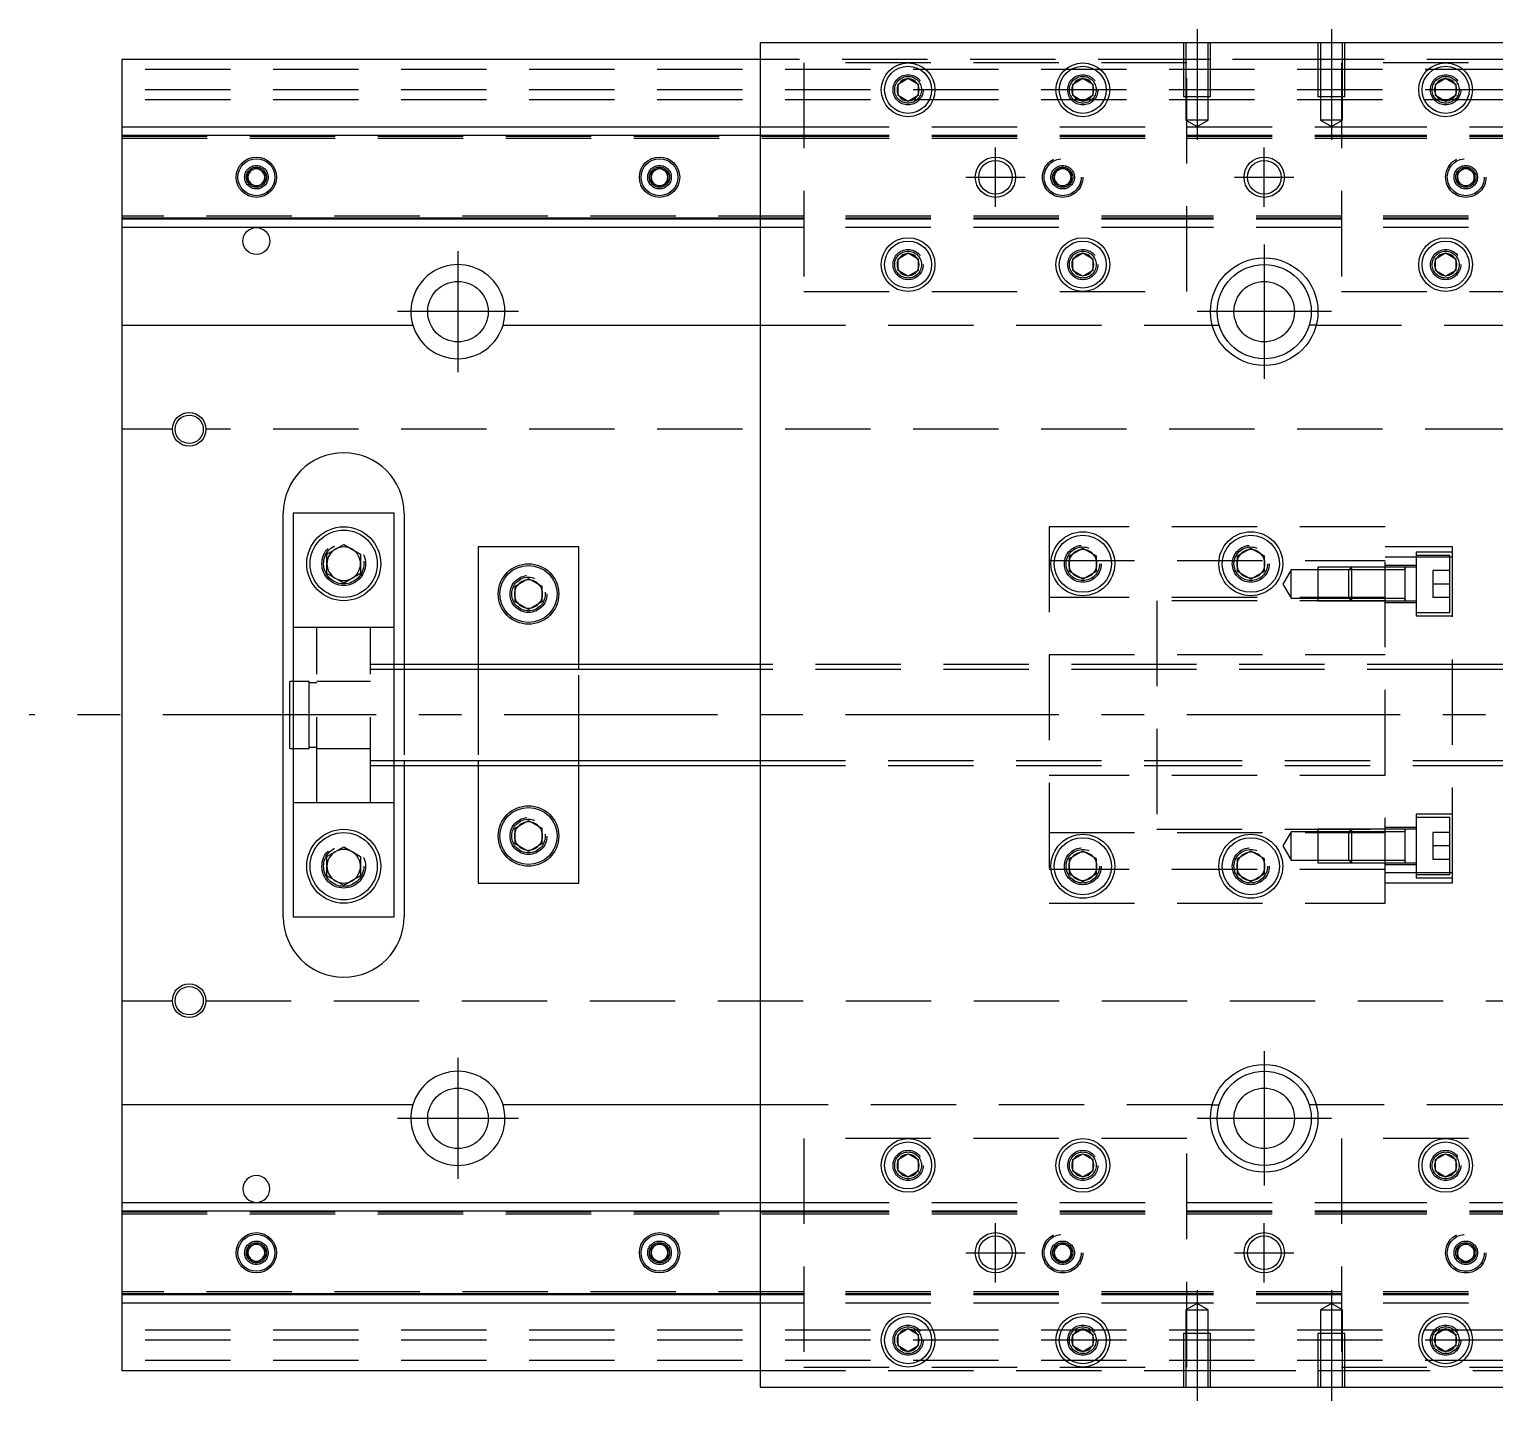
# Model space of a CAD drawing. Extents: x -14 to 549, y -279 to 102.
# Drawn here: x -13.8 to 204.3, y -102 to 102 of the extents above; entities that cross this region are included whole.
import ezdxf

# ---------------------------------------------------------------- set-up
doc = ezdxf.new("R2010")
doc.units = 0
doc.linetypes.add('CENTER', pattern=[50.8, 31.75, -6.35, 6.35, -6.35])
doc.linetypes.add('DASHED', pattern=[19.05, 12.7, -6.35])
doc.layers.get('0').update_dxf_attribs({"linetype": 'CONTINUOUS'})
doc.layers.add('CENTER', color=1, linetype='CENTER')

msp = doc.modelspace()

# ---------------------------------------------------------------- linework, layer by layer
at = {"color": 7, "linetype": 'CONTINUOUS'}
for p, q in [((95, 100), (95, -100)), ((245, 100), (95, 100)), ((95, 97.5), (0, 97.5)), ((0, 97.5), (0, 87.5)), ((115.5, 93.866026), (117, 94.73205)), ((115.5, 92.133974), (115.5, 93.866026)), ((117, 94.73205), (118.5, 93.866026)), ((118.5, 93.866026), (118.5, 92.133974)), ((141.5, 93.866026), (143, 94.73205)), ((141.5, 92.133974), (141.5, 93.866026)), ((143, 94.73205), (144.5, 93.866026)), ((144.5, 93.866026), (144.5, 92.133974)), ((195.5, 93.866026), (197, 94.73205)), ((195.5, 92.133974), (195.5, 93.866026)), ((197, 94.73205), (198.5, 93.866026)), ((198.5, 93.866026), (198.5, 92.133974)), ((117, 91.26795), (115.5, 92.133974)), ((118.5, 92.133974), (117, 91.26795)), ((143, 91.26795), (141.5, 92.133974)), ((144.5, 92.133974), (143, 91.26795)), ((197, 91.26795), (195.5, 92.133974)), ((198.5, 92.133974), (197, 91.26795)), ((0, 87.5), (95, 87.5)), ((0, 87.5), (0, 86.247728)), ((0, 86.247728), (95, 86.247728)), ((0, 86.247728), (0, 73.752272)), ((18.75, 80.721688), (20, 81.443376)), ((18.75, 79.278312), (18.75, 80.721688)), ((20, 81.443376), (21.25, 80.721688)), ((21.25, 80.721688), (21.25, 79.278312)), ((78.75, 80.721688), (80, 81.443376)), ((78.75, 79.278312), (78.75, 80.721688)), ((80, 81.443376), (81.25, 80.721688)), ((81.25, 80.721688), (81.25, 79.278312)), ((20, 78.556624), (18.75, 79.278312)), ((21.25, 79.278312), (20, 78.556624)), ((80, 78.556624), (78.75, 79.278312)), ((81.25, 79.278312), (80, 78.556624)), ((95, 73.752272), (0, 73.752272)), ((0, 73.752272), (0, 72.5)), ((95, 72.5), (0, 72.5)), ((0, 72.5), (0, 58)), ((115.5, 67.866026), (117, 68.73205)), ((115.5, 66.133974), (115.5, 67.866026)), ((117, 68.73205), (118.5, 67.866026)), ((118.5, 67.866026), (118.5, 66.133974)), ((141.5, 67.866026), (143, 68.73205)), ((141.5, 66.133974), (141.5, 67.866026)), ((143, 68.73205), (144.5, 67.866026)), ((144.5, 67.866026), (144.5, 66.133974)), ((195.5, 67.866026), (197, 68.73205)), ((195.5, 66.133974), (195.5, 67.866026)), ((197, 68.73205), (198.5, 67.866026)), ((198.5, 67.866026), (198.5, 66.133974)), ((117, 65.26795), (115.5, 66.133974)), ((118.5, 66.133974), (117, 65.26795)), ((143, 65.26795), (141.5, 66.133974)), ((144.5, 66.133974), (143, 65.26795)), ((197, 65.26795), (195.5, 66.133974)), ((198.5, 66.133974), (197, 65.26795)), ((0, 58), (43.291796, 58)), ((0, 58), (0, -58)), ((56.708204, 58), (95, 58)), ((162.254033, 58), (163.291796, 58)), ((177.745967, 58), (176.708204, 58)), ((24, -30), (24, 30)), ((40.5, 30), (25.5, 30)), ((25.5, 30), (25.5, -30)), ((40.5, -30), (40.5, 30)), ((42, 30), (42, 7.5)), ((30.5, 23.943376), (33, 25.386752)), ((33, 25.386752), (35.5, 23.943376)), ((68, 25), (53, 25)), ((53, 25), (53, 7.5)), ((68, 7.5), (68, 25)), ((141, 23.6547), (143, 24.809402)), ((143, 24.809402), (145, 23.6547)), ((166, 23.6547), (168, 24.809402)), ((168, 24.809402), (170, 23.6547)), ((30.5, 21.056624), (30.5, 23.943376)), ((35.5, 23.943376), (35.5, 21.056624)), ((141, 21.3453), (141, 23.6547)), ((145, 23.6547), (145, 21.3453)), ((166, 21.3453), (166, 23.6547)), ((170, 23.6547), (170, 21.3453)), ((33, 19.613248), (30.5, 21.056624)), ((35.5, 21.056624), (33, 19.613248)), ((58.5, 19.1547), (60.5, 20.309402)), ((60.5, 20.309402), (62.5, 19.1547)), ((143, 20.190598), (141, 21.3453)), ((145, 21.3453), (143, 20.190598)), ((168, 20.190598), (166, 21.3453)), ((170, 21.3453), (168, 20.190598)), ((58.5, 16.8453), (58.5, 19.1547)), ((62.5, 19.1547), (62.5, 16.8453)), ((60.5, 15.690598), (58.5, 16.8453)), ((62.5, 16.8453), (60.5, 15.690598)), ((191, 16.985566), (191, 16.986424)), ((95, 7.5), (40.5, 7.5)), ((25, -5), (25, 5)), ((25.5, 5), (25, 5)), ((25, -5), (25.5, -5)), ((40.5, -7.5), (95, -7.5)), ((42, -7.5), (42, -30)), ((53, -7.5), (53, -25)), ((68, -25), (68, -7.5)), ((58.5, -16.8453), (60.5, -15.690598)), ((58.5, -19.1547), (58.5, -16.8453)), ((60.5, -15.690598), (62.5, -16.8453)), ((62.5, -16.8453), (62.5, -19.1547)), ((191, -17.385572), (191, -16.985566)), ((30.5, -21.056624), (33, -19.613248)), ((33, -19.613248), (35.5, -21.056624)), ((60.5, -20.309402), (58.5, -19.1547)), ((62.5, -19.1547), (60.5, -20.309402)), ((30.5, -23.943376), (30.5, -21.056624)), ((35.5, -21.056624), (35.5, -23.943376)), ((141, -21.3453), (143, -20.190598)), ((141, -23.6547), (141, -21.3453)), ((143, -20.190598), (145, -21.3453)), ((145, -21.3453), (145, -23.6547)), ((166, -21.3453), (168, -20.190598)), ((166, -23.6547), (166, -21.3453)), ((168, -20.190598), (170, -21.3453)), ((170, -21.3453), (170, -23.6547)), ((191, -21.985576), (191, -21.585572)), ((33, -25.386752), (30.5, -23.943376)), ((35.5, -23.943376), (33, -25.386752)), ((143, -24.809402), (141, -23.6547)), ((145, -23.6547), (143, -24.809402)), ((168, -24.809402), (166, -23.6547)), ((170, -23.6547), (168, -24.809402)), ((53, -25), (68, -25)), ((25.5, -30), (40.5, -30)), ((43.291796, -58), (0, -58)), ((0, -58), (0, -72.5)), ((95, -58), (56.708204, -58)), ((162.254033, -58), (163.291796, -58)), ((177.745967, -58), (176.708204, -58)), ((115.5, -66.133974), (117, -65.26795)), ((117, -65.26795), (118.5, -66.133974)), ((141.5, -66.133974), (143, -65.26795)), ((143, -65.26795), (144.5, -66.133974)), ((195.5, -66.133974), (197, -65.26795)), ((197, -65.26795), (198.5, -66.133974)), ((115.5, -67.866026), (115.5, -66.133974)), ((118.5, -66.133974), (118.5, -67.866026)), ((141.5, -67.866026), (141.5, -66.133974)), ((144.5, -66.133974), (144.5, -67.866026)), ((195.5, -67.866026), (195.5, -66.133974)), ((198.5, -66.133974), (198.5, -67.866026)), ((117, -68.73205), (115.5, -67.866026)), ((118.5, -67.866026), (117, -68.73205)), ((143, -68.73205), (141.5, -67.866026)), ((144.5, -67.866026), (143, -68.73205)), ((197, -68.73205), (195.5, -67.866026)), ((198.5, -67.866026), (197, -68.73205)), ((0, -72.5), (95, -72.5)), ((0, -72.5), (0, -73.752272)), ((0, -73.752272), (0, -86.247728)), ((0, -73.752272), (95, -73.752272)), ((18.75, -79.278312), (20, -78.556624)), ((18.75, -80.721688), (18.75, -79.278312)), ((20, -78.556624), (21.25, -79.278312)), ((21.25, -79.278312), (21.25, -80.721688)), ((78.75, -79.278312), (80, -78.556624)), ((78.75, -80.721688), (78.75, -79.278312)), ((80, -78.556624), (81.25, -79.278312)), ((81.25, -79.278312), (81.25, -80.721688)), ((20, -81.443376), (18.75, -80.721688)), ((21.25, -80.721688), (20, -81.443376)), ((80, -81.443376), (78.75, -80.721688)), ((81.25, -80.721688), (80, -81.443376)), ((95, -86.247728), (0, -86.247728)), ((0, -86.247728), (0, -87.5)), ((95, -87.5), (0, -87.5)), ((0, -87.5), (0, -97.5)), ((115.5, -92.133974), (117, -91.26795)), ((117, -91.26795), (118.5, -92.133974)), ((141.5, -92.133974), (143, -91.26795)), ((143, -91.26795), (144.5, -92.133974)), ((195.5, -92.133974), (197, -91.26795)), ((197, -91.26795), (198.5, -92.133974)), ((115.5, -93.866026), (115.5, -92.133974)), ((118.5, -92.133974), (118.5, -93.866026)), ((141.5, -93.866026), (141.5, -92.133974)), ((144.5, -92.133974), (144.5, -93.866026)), ((195.5, -93.866026), (195.5, -92.133974)), ((198.5, -92.133974), (198.5, -93.866026)), ((117, -94.73205), (115.5, -93.866026)), ((118.5, -93.866026), (117, -94.73205)), ((143, -94.73205), (141.5, -93.866026)), ((144.5, -93.866026), (143, -94.73205)), ((197, -94.73205), (195.5, -93.866026)), ((198.5, -93.866026), (197, -94.73205)), ((0, -97.5), (95, -97.5)), ((95, -100), (245, -100))]:
    msp.add_line(p, q, dxfattribs=at)
at = {"color": 3, "linetype": 'DASHED'}
for p, q in [((158.000006, 100), (158.000006, 92)), ((158.35, 100), (158.35, 92)), ((161.65, 92), (161.65, 100)), ((161.999994, 92), (161.999994, 100)), ((178.000006, 100), (178.000006, 92)), ((178.35, 100), (178.35, 92)), ((181.65, 92), (181.65, 100)), ((181.999994, 92), (181.999994, 100)), ((340, 96), (0, 96)), ((158.000006, 97.5), (95, 97.5)), ((158.5, 97), (101.5, 97)), ((101.5, 97), (101.5, 63)), ((161.999994, 97.5), (158.000006, 97.5)), ((158.5, 63), (158.5, 97)), ((178.000006, 97.5), (161.999994, 97.5)), ((181.999994, 97.5), (178.000006, 97.5)), ((181.5, 97), (181.5, 63)), ((238.5, 97), (181.5, 97)), ((245, 97.5), (181.999994, 97.5)), ((340, 93), (0, 93)), ((115, 93), (115.030168, 93.346066)), ((144.973226, 93.326156), (145, 93)), ((158.000006, 92), (161.999994, 92)), ((158.35, 92), (158.35, 88.5)), ((161.65, 88.5), (161.65, 92)), ((178.000006, 92), (181.999994, 92)), ((178.35, 92), (178.35, 88.5)), ((181.65, 88.5), (181.65, 92)), ((195, 93), (195.023172, 93.30356)), ((340, 91.5), (0, 91.5)), ((95, 87.5), (101.5, 87.5)), ((101.5, 87.5), (158.5, 87.5)), ((161.65, 88.5), (158.35, 88.5)), ((158.35, 88.5), (160, 87.547372)), ((158.5, 87.5), (181.5, 87.5)), ((160, 87.547372), (161.65, 88.5)), ((181.65, 88.5), (178.35, 88.5)), ((178.35, 88.5), (180, 87.547372)), ((180, 87.547372), (181.65, 88.5)), ((181.5, 87.5), (238.5, 87.5)), ((0, 86.1147), (95, 86.1147)), ((0, 86.1), (101.5, 86.1)), ((0, 85.8), (101.5, 85.8)), ((95, 86.247728), (101.5, 86.247728)), ((95, 86.1147), (101.5, 86.1147)), ((101.5, 86.247728), (158.5, 86.247728)), ((101.5, 86.1147), (158.5, 86.1147)), ((101.5, 86.1), (158.5, 86.1)), ((101.5, 86.1), (158.5, 86.1)), ((101.5, 85.8), (158.5, 85.8)), ((101.5, 85.8), (158.5, 85.8)), ((158.5, 86.247728), (181.5, 86.247728)), ((158.5, 86.1147), (181.5, 86.1147)), ((158.5, 86.1), (181.5, 86.1)), ((158.5, 85.8), (181.5, 85.8)), ((181.5, 86.247728), (238.5, 86.247728)), ((181.5, 86.1147), (238.5, 86.1147)), ((181.5, 86.1), (238.5, 86.1)), ((181.5, 86.1), (238.5, 86.1)), ((181.5, 85.8), (238.5, 85.8)), ((181.5, 85.8), (238.5, 85.8)), ((138.75, 80.721688), (140, 81.443376)), ((138.75, 79.278312), (138.75, 80.721688)), ((140, 81.443376), (141.25, 80.721688)), ((141.25, 80.721688), (141.25, 79.278312)), ((198.75, 80.721688), (200, 81.443376)), ((198.75, 79.278312), (198.75, 80.721688)), ((200, 81.443376), (201.25, 80.721688)), ((201.25, 80.721688), (201.25, 79.278312)), ((18.5, 80), (18.516134, 80.21941)), ((78.5, 80), (78.516134, 80.21941)), ((138.5, 80), (138.516134, 80.21941)), ((140, 78.556624), (138.75, 79.278312)), ((141.25, 79.278312), (140, 78.556624)), ((200, 78.556624), (198.75, 79.278312)), ((201.25, 79.278312), (200, 78.556624)), ((201.477374, 80.25955), (201.5, 80)), ((101.5, 74.2), (0, 74.2)), ((158.5, 74.2), (101.5, 74.2)), ((181.5, 74.2), (158.5, 74.2)), ((238.5, 74.2), (181.5, 74.2)), ((101.5, 73.9), (0, 73.9)), ((95, 73.8853), (0, 73.8853)), ((101.5, 73.8853), (95, 73.8853)), ((101.5, 73.752272), (95, 73.752272)), ((101.5, 72.5), (95, 72.5)), ((158.5, 73.9), (101.5, 73.9)), ((158.5, 73.8853), (101.5, 73.8853)), ((158.5, 73.752272), (101.5, 73.752272)), ((158.5, 72.5), (101.5, 72.5)), ((181.5, 73.9), (158.5, 73.9)), ((181.5, 73.8853), (158.5, 73.8853)), ((181.5, 73.752272), (158.5, 73.752272)), ((181.5, 72.5), (158.5, 72.5)), ((238.5, 73.9), (181.5, 73.9)), ((238.5, 73.8853), (181.5, 73.8853)), ((238.5, 73.752272), (181.5, 73.752272)), ((238.5, 72.5), (181.5, 72.5)), ((118.973226, 67.326156), (119, 67)), ((144.973226, 67.326156), (145, 67)), ((195, 67), (195.023172, 67.30356)), ((101.5, 63), (158.5, 63)), ((181.5, 63), (238.5, 63)), ((95, 58), (162.254033, 58)), ((177.745967, 58), (245, 58)), ((7.5, 42.5), (0, 42.5)), ((340, 42.5), (12.5, 42.5)), ((138, 28), (138, -28)), ((188, 28), (138, 28)), ((188, -28), (188, 28)), ((198, 25), (188, 25)), ((192.6, 24.235572), (192.6, 14.735572)), ((198, 24.235572), (192.6, 24.235572)), ((198, 23.49468), (198, 25)), ((35.977798, 22.864306), (36, 22.5)), ((138, 23), (188, 23)), ((140.5, 22.5), (140.534018, 22.911016)), ((165.5, 22.5), (165.52689, 22.865682)), ((178, 21.985566), (178, 16.985576)), ((183, 21.985566), (178, 21.985566)), ((183, 21.985572), (182.6, 21.585572)), ((183, 21.985572), (183, 16.985572)), ((188, 21.98557), (183, 21.985572)), ((188, 21.985566), (183, 21.985566)), ((198, 23.49468), (188, 23.49468)), ((192.6, 22.235572), (188, 22.235572)), ((191.005, 21.985572), (188, 21.98557)), ((192.6, 21.985572), (190.995, 21.985572)), ((191, 21.728174), (191, 21.985572)), ((191, 21.985572), (191, 21.728122)), ((197.6, 23.735572), (192.6, 23.735572)), ((197.6, 15.235572), (197.6, 23.735572)), ((198, -23.49468), (198, 23.49468)), ((174, 21.585572), (172.787564, 19.485572)), ((174, 17.385572), (174, 21.585572)), ((178, 21.585572), (174, 21.585572)), ((182.6, 21.585572), (178, 21.585572)), ((182.6, 17.385572), (182.6, 21.585572)), ((188, 21.585572), (182.6, 21.585572)), ((191, 21.585572), (188, 21.585572)), ((191, 17.24302), (191, 21.728174)), ((195.1, 21.485572), (195.1, 19.485572)), ((197.6, 21.485572), (195.1, 21.485572)), ((62.983582, 18.286038), (63, 18)), ((188, 17.5), (138, 17.5)), ((172.787564, 19.485572), (174, 17.385572)), ((197.6, 19.485572), (195.1, 19.485572)), ((195.1, 19.485572), (195.1, 17.485572)), ((197.6, 17.485572), (195.1, 17.485572)), ((154, 17), (154, -17)), ((188, 17), (154, 17)), ((174, 17.385572), (178, 17.385572)), ((178, 17.385572), (182.6, 17.385572)), ((178, 16.985576), (183, 16.985576)), ((182.6, 17.385572), (183, 16.985572)), ((182.6, 17.385572), (188, 17.385572)), ((183, 16.985576), (188, 16.985576)), ((183, 16.985572), (188, 16.985574)), ((188, 17.385572), (191, 17.385572)), ((188, 16.985574), (191.005, 16.985572)), ((188, 16.735572), (192.6, 16.735572)), ((190.995, 16.985572), (192.6, 16.985572)), ((191, 17.243038), (191, 16.985572)), ((191, 16.985572), (191, 17.24302)), ((192.6, 15.235572), (197.6, 15.235572)), ((192.6, 14.735572), (198, 14.735572)), ((29, 13), (25.5, 13)), ((29, -13), (29, 13)), ((37, 13), (29, 13)), ((37, -13), (37, 13)), ((40.5, 13), (37, 13)), ((138, 9), (188, 9)), ((40.5, 7.5), (37, 7.5)), ((40.5, 6.75), (37, 6.75)), ((42, 7.5), (42, 6.75)), ((42, 6.75), (42, -6.75)), ((53, 7.5), (53, 6.75)), ((53, 6.75), (53, -6.75)), ((68, 6.75), (68, 7.5)), ((68, -6.75), (68, 6.75)), ((154, 7.5), (95, 7.5)), ((154, 6.75), (95, 6.75)), ((198, 7.5), (154, 7.5)), ((198, 6.75), (154, 6.75)), ((245, 7.5), (198, 7.5)), ((245, 6.75), (198, 6.75)), ((27.85, 5), (25.5, 5)), ((27.85, -5), (27.85, 5)), ((29, 4.8), (27.85, 4.8)), ((37, 5), (29, 5)), ((25.5, -5), (27.85, -5)), ((27.85, -4.8), (29, -4.8)), ((29, -5), (37, -5)), ((37, -6.75), (40.5, -6.75)), ((37, -7.5), (40.5, -7.5)), ((42, -6.75), (42, -7.5)), ((53, -6.75), (53, -7.5)), ((68, -7.5), (68, -6.75)), ((95, -6.75), (154, -6.75)), ((95, -7.5), (154, -7.5)), ((154, -6.75), (198, -6.75)), ((154, -7.5), (198, -7.5)), ((198, -6.75), (245, -6.75)), ((198, -7.5), (245, -7.5)), ((188, -9), (138, -9)), ((25.5, -13), (29, -13)), ((29, -13), (37, -13)), ((37, -13), (40.5, -13)), ((192.6, -14.735572), (192.6, -24.235572)), ((198, -14.735572), (192.6, -14.735572)), ((197.6, -15.235572), (192.6, -15.235572)), ((197.6, -23.735572), (197.6, -15.235572)), ((154, -17), (188, -17)), ((174, -17.385572), (172.787564, -19.485572)), ((174, -21.585572), (174, -17.385572)), ((178, -17.385572), (174, -17.385572)), ((178, -16.985576), (178, -21.985566)), ((183, -16.985576), (178, -16.985576)), ((182.6, -17.385572), (178, -17.385572)), ((183, -16.985572), (182.6, -17.385572)), ((182.6, -21.585572), (182.6, -17.385572)), ((188, -17.385572), (182.6, -17.385572)), ((183, -16.985572), (183, -21.985572)), ((188, -16.985574), (183, -16.985572)), ((188, -16.985576), (183, -16.985576)), ((192.6, -16.735572), (188, -16.735572)), ((191.005, -16.985572), (188, -16.985574)), ((191, -17.385572), (188, -17.385572)), ((192.6, -16.985572), (190.995, -16.985572)), ((191, -17.24297), (191, -16.985572)), ((191, -16.985572), (191, -17.24302)), ((191, -21.728122), (191, -17.24297)), ((62.983582, -17.713962), (63, -18)), ((138, -17.5), (188, -17.5)), ((172.787564, -19.485572), (174, -21.585572)), ((195.1, -17.485572), (195.1, -19.485572)), ((197.6, -17.485572), (195.1, -17.485572)), ((197.6, -19.485572), (195.1, -19.485572)), ((195.1, -19.485572), (195.1, -21.485572)), ((174, -21.585572), (178, -21.585572)), ((178, -21.585572), (182.6, -21.585572)), ((182.6, -21.585572), (183, -21.985572)), ((182.6, -21.585572), (188, -21.585572)), ((188, -21.585572), (191, -21.585572)), ((191, -21.728104), (191, -21.985572)), ((191, -21.985572), (191, -21.728122)), ((197.6, -21.485572), (195.1, -21.485572)), ((30, -22.5), (30.020026, -22.153944)), ((188, -23), (138, -23)), ((140.5, -22.5), (140.534018, -22.088984)), ((165.5, -22.5), (165.52689, -22.134318)), ((178, -21.985566), (183, -21.985566)), ((183, -21.985566), (188, -21.985566)), ((183, -21.985572), (188, -21.98557)), ((188, -21.98557), (191.005, -21.985572)), ((188, -22.235572), (192.6, -22.235572)), ((198, -23.49468), (188, -23.49468)), ((190.995, -21.985572), (192.6, -21.985572)), ((192.6, -23.735572), (197.6, -23.735572)), ((198, -25), (198, -23.49468)), ((198, -25), (188, -25)), ((192.6, -24.235572), (198, -24.235572)), ((138, -28), (188, -28)), ((0, -42.5), (7.5, -42.5)), ((12.5, -42.5), (340, -42.5)), ((162.254033, -58), (95, -58)), ((245, -58), (177.745967, -58)), ((158.5, -63), (101.5, -63)), ((101.5, -63), (101.5, -97)), ((158.5, -97), (158.5, -63)), ((181.5, -63), (181.5, -97)), ((238.5, -63), (181.5, -63)), ((118.973226, -66.673844), (119, -67)), ((144.973226, -66.673844), (145, -67)), ((198.973226, -66.673844), (199, -67)), ((0, -73.8853), (95, -73.8853)), ((0, -73.9), (101.5, -73.9)), ((95, -72.5), (101.5, -72.5)), ((95, -73.752272), (101.5, -73.752272)), ((95, -73.8853), (101.5, -73.8853)), ((101.5, -72.5), (158.5, -72.5)), ((101.5, -73.752272), (158.5, -73.752272)), ((101.5, -73.8853), (158.5, -73.8853)), ((101.5, -73.9), (158.5, -73.9)), ((158.5, -72.5), (181.5, -72.5)), ((158.5, -73.752272), (181.5, -73.752272)), ((158.5, -73.8853), (181.5, -73.8853)), ((158.5, -73.9), (181.5, -73.9)), ((181.5, -72.5), (238.5, -72.5)), ((181.5, -73.752272), (238.5, -73.752272)), ((181.5, -73.8853), (238.5, -73.8853)), ((181.5, -73.9), (238.5, -73.9)), ((0, -74.2), (101.5, -74.2)), ((101.5, -74.2), (158.5, -74.2)), ((158.5, -74.2), (181.5, -74.2)), ((181.5, -74.2), (238.5, -74.2)), ((21.477374, -79.74045), (21.5, -80)), ((81.477374, -79.74045), (81.5, -80)), ((138.75, -79.278312), (140, -78.556624)), ((138.75, -80.721688), (138.75, -79.278312)), ((140, -78.556624), (141.25, -79.278312)), ((141.25, -79.278312), (141.25, -80.721688)), ((141.477374, -79.74045), (141.5, -80)), ((198.5, -80), (198.52041, -79.75339)), ((198.75, -79.278312), (200, -78.556624)), ((198.75, -80.721688), (198.75, -79.278312)), ((200, -78.556624), (201.25, -79.278312)), ((201.25, -79.278312), (201.25, -80.721688)), ((140, -81.443376), (138.75, -80.721688)), ((141.25, -80.721688), (140, -81.443376)), ((200, -81.443376), (198.75, -80.721688)), ((201.25, -80.721688), (200, -81.443376)), ((101.5, -85.8), (0, -85.8)), ((101.5, -86.1), (0, -86.1)), ((95, -86.1147), (0, -86.1147)), ((101.5, -86.1147), (95, -86.1147)), ((101.5, -86.247728), (95, -86.247728)), ((158.5, -85.8), (101.5, -85.8)), ((158.5, -85.8), (101.5, -85.8)), ((158.5, -86.1), (101.5, -86.1)), ((158.5, -86.1), (101.5, -86.1)), ((158.5, -86.1147), (101.5, -86.1147)), ((158.5, -86.247728), (101.5, -86.247728)), ((181.5, -85.8), (158.5, -85.8)), ((181.5, -86.1), (158.5, -86.1)), ((181.5, -86.1147), (158.5, -86.1147)), ((181.5, -86.247728), (158.5, -86.247728)), ((238.5, -85.8), (181.5, -85.8)), ((238.5, -85.8), (181.5, -85.8)), ((238.5, -86.1), (181.5, -86.1)), ((238.5, -86.1), (181.5, -86.1)), ((238.5, -86.1147), (181.5, -86.1147)), ((238.5, -86.247728), (181.5, -86.247728)), ((101.5, -87.5), (95, -87.5)), ((158.5, -87.5), (101.5, -87.5)), ((160, -87.547372), (158.35, -88.5)), ((158.35, -88.5), (160, -88.5)), ((158.35, -88.5), (158.35, -92)), ((181.5, -87.5), (158.5, -87.5)), ((161.65, -88.5), (160, -87.547372)), ((160, -88.5), (161.65, -88.5)), ((161.65, -92), (161.65, -88.5)), ((180, -87.547372), (178.35, -88.5)), ((178.35, -88.5), (180, -88.5)), ((178.35, -88.5), (178.35, -92)), ((181.65, -88.5), (180, -87.547372)), ((180, -88.5), (181.65, -88.5)), ((238.5, -87.5), (181.5, -87.5)), ((181.65, -92), (181.65, -88.5)), ((340, -91.5), (0, -91.5)), ((340, -93), (0, -93)), ((118.973226, -92.673844), (119, -93)), ((144.973226, -92.673844), (145, -93)), ((161.999994, -92), (158.000006, -92)), ((158.000006, -92), (158.000006, -100)), ((158.35, -92), (158.35, -100)), ((161.65, -100), (161.65, -92)), ((161.999994, -100), (161.999994, -92)), ((181.999994, -92), (178.000006, -92)), ((178.000006, -92), (178.000006, -100)), ((178.35, -92), (178.35, -100)), ((181.65, -100), (181.65, -92)), ((181.999994, -100), (181.999994, -92)), ((195, -93), (195.023172, -92.69644)), ((340, -96), (0, -96)), ((95, -97.5), (158.000006, -97.5)), ((101.5, -97), (158.5, -97)), ((158.000006, -97.5), (161.999994, -97.5)), ((161.999994, -97.5), (178.000006, -97.5)), ((178.000006, -97.5), (181.999994, -97.5)), ((181.5, -97), (238.5, -97)), ((181.999994, -97.5), (245, -97.5))]:
    msp.add_line(p, q, dxfattribs=at)
at = {"color": 1, "linetype": 'CENTER'}
for p, q in [((170, 70), (170, 50)), ((180, 60), (160, 60)), ((170, -50), (170, -70)), ((180, -60), (160, -60))]:
    msp.add_line(p, q, dxfattribs=at)
at = {"color": 3, "linetype": 'CONTINUOUS'}
for p, q in [((95, 6.75), (40.5, 6.75)), ((40.5, -6.75), (95, -6.75))]:
    msp.add_line(p, q, dxfattribs=at)
at = {"color": 7, "linetype": 'CONTINUOUS'}
for centre, radius in [((117, 93), 4), ((117, 93), 3.5), ((143, 93), 4), ((143, 93), 3.5), ((197, 93), 4), ((197, 93), 3.5), ((20, 80), 3), ((80, 80), 3), ((170, 80), 3), ((20, 80), 2.75), ((80, 80), 2.75), ((130, 80), 2.5), ((170, 80), 2.5), ((20, 70.5), 2), ((117, 67), 4), ((117, 67), 3.5), ((143, 67), 4), ((143, 67), 3.5), ((197, 67), 4), ((197, 67), 3.5), ((170, 60), 8), ((170, 60), 7), ((50, 60), 4.5), ((170, 60), 4.5), ((10, 42.5), 2.1), ((33, 22.5), 5.5), ((33, 22.5), 5), ((143, 22.5), 4.75), ((143, 22.5), 4.25), ((168, 22.5), 4.75), ((168, 22.5), 4.25), ((60.5, 18), 4.5), ((60.5, 18), 4.25), ((60.5, -18), 4.5), ((60.5, -18), 4.25), ((33, -22.5), 5.5), ((33, -22.5), 5), ((143, -22.5), 4.75), ((143, -22.5), 4.25), ((168, -22.5), 4.75), ((168, -22.5), 4.25), ((10, -42.5), 2.1), ((170, -60), 8), ((170, -60), 7), ((50, -60), 4.5), ((170, -60), 4.5), ((117, -67), 4), ((143, -67), 4), ((197, -67), 4), ((117, -67), 3.5), ((143, -67), 3.5), ((197, -67), 3.5), ((20, -80), 3), ((20, -80), 2.75), ((80, -80), 3), ((80, -80), 2.75), ((130, -80), 2.5), ((170, -80), 3), ((170, -80), 2.5), ((117, -93), 4), ((143, -93), 4), ((197, -93), 4), ((117, -93), 3.5), ((143, -93), 3.5), ((197, -93), 3.5)]:
    msp.add_circle(centre, radius, dxfattribs=at)
at = {"color": 3, "linetype": 'DASHED'}
for centre, radius in [((117, 93), 2.25), ((117, 93), 2), ((143, 93), 2.25), ((143, 93), 2), ((197, 93), 2.25), ((197, 93), 2), ((140, 80), 3), ((200, 80), 3), ((20, 80), 1.75), ((20, 80), 1.5), ((80, 80), 1.75), ((80, 80), 1.5), ((140, 80), 2.75), ((140, 80), 1.75), ((140, 80), 1.5), ((200, 80), 2.75), ((200, 80), 1.75), ((200, 80), 1.5), ((117, 67), 2.25), ((117, 67), 2), ((143, 67), 2.25), ((143, 67), 2), ((197, 67), 2.25), ((197, 67), 2), ((33, 22.5), 3.25), ((33, 22.5), 3), ((143, 22.5), 2.75), ((143, 22.5), 2.5), ((168, 22.5), 2.75), ((168, 22.5), 2.5), ((60.5, 18), 2.75), ((60.5, 18), 2.5), ((60.5, -18), 2.75), ((60.5, -18), 2.5), ((33, -22.5), 3.25), ((33, -22.5), 3), ((143, -22.5), 2.75), ((143, -22.5), 2.5), ((168, -22.5), 2.75), ((168, -22.5), 2.5), ((117, -67), 2.25), ((117, -67), 2), ((143, -67), 2.25), ((143, -67), 2), ((197, -67), 2.25), ((197, -67), 2), ((20, -80), 1.75), ((20, -80), 1.5), ((80, -80), 1.75), ((80, -80), 1.5), ((140, -80), 3), ((140, -80), 2.75), ((140, -80), 1.75), ((140, -80), 1.5), ((200, -80), 3), ((200, -80), 2.75), ((200, -80), 1.75), ((200, -80), 1.5), ((117, -93), 2.25), ((117, -93), 2), ((143, -93), 2.25), ((143, -93), 2), ((197, -93), 2.25), ((197, -93), 2)]:
    msp.add_circle(centre, radius, dxfattribs=at)
at = {"color": 3, "linetype": 'CONTINUOUS'}
for centre, radius in [((130, 80), 3), ((10, 42.5), 2.5), ((10, -42.5), 2.5), ((130, -80), 3)]:
    msp.add_circle(centre, radius, dxfattribs=at)
at = {"color": 7, "linetype": 'CONTINUOUS'}
for centre, radius, start, end in [((117, 93), 1.65, 144.619977, 155.380023), ((117, 93), 1.65, 95.380023, 144.619977), ((117, 93), 1.65, 84.619977, 95.380023), ((117, 93), 1.65, 35.380023, 84.619977), ((117, 93), 1.65, 24.619977, 35.380023), ((143, 93), 1.65, 144.619977, 155.380023), ((143, 93), 1.65, 95.380023, 144.619977), ((143, 93), 1.65, 84.619977, 95.380023), ((143, 93), 1.65, 35.380023, 84.619977), ((143, 93), 1.65, 24.619977, 35.380023), ((197, 93), 1.65, 144.619977, 155.380023), ((197, 93), 1.65, 95.380023, 144.619977), ((197, 93), 1.65, 84.619977, 95.380023), ((197, 93), 1.65, 35.380023, 84.619977), ((197, 93), 1.65, 24.619977, 35.380023), ((117, 93), 1.65, 155.380023, 180), ((117, 93), 1.65, 180, 204.619977), ((117, 93), 1.65, 204.619977, 215.380023), ((117, 93), 1.65, 215.380023, 264.619977), ((117, 93), 1.65, 275.380023, 324.619977), ((117, 93), 1.65, 324.619977, 335.380023), ((117, 93), 1.65, 335.380023, 24.619977), ((143, 93), 1.65, 155.380023, 180), ((143, 93), 1.65, 180, 204.619977), ((143, 93), 1.65, 204.619977, 215.380023), ((143, 93), 1.65, 215.380023, 264.619977), ((143, 93), 1.65, 275.380023, 324.619977), ((143, 93), 1.65, 324.619977, 335.380023), ((143, 93), 1.65, 335.380023, 24.619977), ((197, 93), 1.65, 155.380023, 180), ((197, 93), 1.65, 180, 204.619977), ((197, 93), 1.65, 204.619977, 215.380023), ((197, 93), 1.65, 215.380023, 264.619977), ((197, 93), 1.65, 275.380023, 324.619977), ((197, 93), 1.65, 324.619977, 335.380023), ((197, 93), 1.65, 335.380023, 24.619977), ((117, 93), 1.65, 264.619977, 275.380023), ((143, 93), 1.65, 264.619977, 275.380023), ((197, 93), 1.65, 264.619977, 275.380023), ((20, 80), 1.25, 120, 180), ((20, 80), 1.25, 60, 120), ((20, 80), 1.25, 0, 60), ((80, 80), 1.25, 120, 180), ((80, 80), 1.25, 60, 120), ((80, 80), 1.25, 0, 60), ((140, 80), 1.25, 300, 180), ((200, 80), 1.25, 300, 180), ((20, 80), 1.25, 180, 240), ((20, 80), 1.25, 240, 300), ((20, 80), 1.25, 300, 0), ((80, 80), 1.25, 180, 240), ((80, 80), 1.25, 240, 300), ((80, 80), 1.25, 300, 0), ((140, 80), 1.25, 180, 240), ((140, 80), 1.25, 240, 300), ((200, 80), 1.25, 180, 240), ((200, 80), 1.25, 240, 300), ((117, 67), 1.65, 155.380023, 180), ((117, 67), 1.65, 144.619977, 155.380023), ((117, 67), 1.65, 95.380023, 144.619977), ((117, 67), 1.65, 84.619977, 95.380023), ((117, 67), 1.65, 35.380023, 84.619977), ((117, 67), 1.65, 24.619977, 35.380023), ((117, 67), 1.65, 335.380023, 24.619977), ((143, 67), 1.65, 155.380023, 180), ((143, 67), 1.65, 144.619977, 155.380023), ((143, 67), 1.65, 95.380023, 144.619977), ((143, 67), 1.65, 84.619977, 95.380023), ((143, 67), 1.65, 35.380023, 84.619977), ((143, 67), 1.65, 24.619977, 35.380023), ((143, 67), 1.65, 335.380023, 24.619977), ((197, 67), 1.65, 155.380023, 180), ((197, 67), 1.65, 144.619977, 155.380023), ((197, 67), 1.65, 95.380023, 144.619977), ((197, 67), 1.65, 84.619977, 95.380023), ((197, 67), 1.65, 35.380023, 84.619977), ((197, 67), 1.65, 24.619977, 35.380023), ((197, 67), 1.65, 335.380023, 24.619977), ((50, 60), 7, 343.39845, 196.60155), ((117, 67), 1.65, 180, 204.619977), ((117, 67), 1.65, 204.619977, 215.380023), ((117, 67), 1.65, 215.380023, 264.619977), ((117, 67), 1.65, 275.380023, 324.619977), ((117, 67), 1.65, 324.619977, 335.380023), ((143, 67), 1.65, 180, 204.619977), ((143, 67), 1.65, 204.619977, 215.380023), ((143, 67), 1.65, 215.380023, 264.619977), ((143, 67), 1.65, 275.380023, 324.619977), ((143, 67), 1.65, 324.619977, 335.380023), ((197, 67), 1.65, 180, 204.619977), ((197, 67), 1.65, 204.619977, 215.380023), ((197, 67), 1.65, 215.380023, 264.619977), ((197, 67), 1.65, 275.380023, 324.619977), ((197, 67), 1.65, 324.619977, 335.380023), ((117, 67), 1.65, 264.619977, 275.380023), ((143, 67), 1.65, 264.619977, 275.380023), ((197, 67), 1.65, 264.619977, 275.380023), ((50, 60), 7, 196.60155, 343.39845), ((33, 30), 9, 90, 180), ((33, 30), 9, 0, 90), ((33, 22.5), 2.5, 120, 180), ((33, 22.5), 2.5, 60, 120), ((33, 22.5), 2.5, 0, 60), ((143, 22.5), 2.1, 102.24721, 137.75279), ((143, 22.5), 2.1, 77.75279, 102.24721), ((143, 22.5), 2.1, 42.24721, 77.75279), ((168, 22.5), 2.1, 102.24721, 137.75279), ((168, 22.5), 2.1, 77.75279, 102.24721), ((168, 22.5), 2.1, 42.24721, 77.75279), ((33, 22.5), 2.5, 180, 240), ((33, 22.5), 2.5, 300, 0), ((143, 22.5), 2.1, 162.24721, 180), ((143, 22.5), 2.1, 180, 197.75279), ((143, 22.5), 2.1, 137.75279, 162.24721), ((143, 22.5), 2.1, 197.75279, 222.24721), ((143, 22.5), 2.1, 17.75279, 42.24721), ((143, 22.5), 2.1, 317.75279, 342.24721), ((143, 22.5), 2.1, 342.24721, 17.75279), ((168, 22.5), 2.1, 162.24721, 180), ((168, 22.5), 2.1, 180, 197.75279), ((168, 22.5), 2.1, 137.75279, 162.24721), ((168, 22.5), 2.1, 197.75279, 222.24721), ((168, 22.5), 2.1, 17.75279, 42.24721), ((168, 22.5), 2.1, 317.75279, 342.24721), ((168, 22.5), 2.1, 342.24721, 17.75279), ((33, 22.5), 2.5, 240, 300), ((60.5, 18), 2.1, 102.24721, 137.75279), ((60.5, 18), 2.1, 77.75279, 102.24721), ((60.5, 18), 2.1, 42.24721, 77.75279), ((143, 22.5), 2.1, 222.24721, 257.75279), ((143, 22.5), 2.1, 257.75279, 282.24721), ((143, 22.5), 2.1, 282.24721, 317.75279), ((168, 22.5), 2.1, 222.24721, 257.75279), ((168, 22.5), 2.1, 257.75279, 282.24721), ((168, 22.5), 2.1, 282.24721, 317.75279), ((60.5, 18), 2.1, 162.24721, 180), ((60.5, 18), 2.1, 180, 197.75279), ((60.5, 18), 2.1, 137.75279, 162.24721), ((60.5, 18), 2.1, 17.75279, 42.24721), ((60.5, 18), 2.1, 342.24721, 17.75279), ((60.5, 18), 2.1, 197.75279, 222.24721), ((60.5, 18), 2.1, 222.24721, 257.75279), ((60.5, 18), 2.1, 257.75279, 282.24721), ((60.5, 18), 2.1, 282.24721, 317.75279), ((60.5, 18), 2.1, 317.75279, 342.24721), ((60.5, -18), 2.1, 162.24721, 180), ((60.5, -18), 2.1, 137.75279, 162.24721), ((60.5, -18), 2.1, 102.24721, 137.75279), ((60.5, -18), 2.1, 77.75279, 102.24721), ((60.5, -18), 2.1, 42.24721, 77.75279), ((60.5, -18), 2.1, 17.75279, 42.24721), ((60.5, -18), 2.1, 342.24721, 17.75279), ((60.5, -18), 2.1, 180, 197.75279), ((60.5, -18), 2.1, 197.75279, 222.24721), ((60.5, -18), 2.1, 222.24721, 257.75279), ((60.5, -18), 2.1, 282.24721, 317.75279), ((60.5, -18), 2.1, 317.75279, 342.24721), ((33, -22.5), 2.5, 120, 180), ((33, -22.5), 2.5, 60, 120), ((33, -22.5), 2.5, 0, 60), ((60.5, -18), 2.1, 257.75279, 282.24721), ((143, -22.5), 2.1, 137.75279, 162.24721), ((143, -22.5), 2.1, 102.24721, 137.75279), ((143, -22.5), 2.1, 77.75279, 102.24721), ((143, -22.5), 2.1, 42.24721, 77.75279), ((143, -22.5), 2.1, 17.75279, 42.24721), ((168, -22.5), 2.1, 137.75279, 162.24721), ((168, -22.5), 2.1, 102.24721, 137.75279), ((168, -22.5), 2.1, 77.75279, 102.24721), ((168, -22.5), 2.1, 42.24721, 77.75279), ((168, -22.5), 2.1, 17.75279, 42.24721), ((33, -22.5), 2.5, 180, 240), ((33, -22.5), 2.5, 300, 0), ((143, -22.5), 2.1, 162.24721, 180), ((143, -22.5), 2.1, 180, 197.75279), ((143, -22.5), 2.1, 197.75279, 222.24721), ((143, -22.5), 2.1, 222.24721, 257.75279), ((143, -22.5), 2.1, 282.24721, 317.75279), ((143, -22.5), 2.1, 317.75279, 342.24721), ((143, -22.5), 2.1, 342.24721, 17.75279), ((168, -22.5), 2.1, 162.24721, 180), ((168, -22.5), 2.1, 180, 197.75279), ((168, -22.5), 2.1, 197.75279, 222.24721), ((168, -22.5), 2.1, 222.24721, 257.75279), ((168, -22.5), 2.1, 282.24721, 317.75279), ((168, -22.5), 2.1, 317.75279, 342.24721), ((168, -22.5), 2.1, 342.24721, 17.75279), ((33, -22.5), 2.5, 240, 300), ((143, -22.5), 2.1, 257.75279, 282.24721), ((168, -22.5), 2.1, 257.75279, 282.24721), ((33, -30), 9, 180, 270), ((33, -30), 9, 270, 0), ((50, -60), 7, 16.60155, 163.39845), ((50, -60), 7, 163.39845, 16.60155), ((117, -67), 1.65, 95.380023, 144.619977), ((117, -67), 1.65, 84.619977, 95.380023), ((117, -67), 1.65, 35.380023, 84.619977), ((143, -67), 1.65, 95.380023, 144.619977), ((143, -67), 1.65, 84.619977, 95.380023), ((143, -67), 1.65, 35.380023, 84.619977), ((197, -67), 1.65, 95.380023, 144.619977), ((197, -67), 1.65, 84.619977, 95.380023), ((197, -67), 1.65, 35.380023, 84.619977), ((117, -67), 1.65, 155.380023, 180), ((117, -67), 1.65, 180, 204.619977), ((117, -67), 1.65, 144.619977, 155.380023), ((117, -67), 1.65, 24.619977, 35.380023), ((117, -67), 1.65, 335.380023, 24.619977), ((143, -67), 1.65, 155.380023, 180), ((143, -67), 1.65, 180, 204.619977), ((143, -67), 1.65, 144.619977, 155.380023), ((143, -67), 1.65, 24.619977, 35.380023), ((143, -67), 1.65, 335.380023, 24.619977), ((197, -67), 1.65, 155.380023, 180), ((197, -67), 1.65, 180, 204.619977), ((197, -67), 1.65, 144.619977, 155.380023), ((197, -67), 1.65, 24.619977, 35.380023), ((197, -67), 1.65, 335.380023, 24.619977), ((20, -70.5), 2, 90, 270), ((20, -70.5), 2, 270, 90), ((117, -67), 1.65, 204.619977, 215.380023), ((117, -67), 1.65, 215.380023, 264.619977), ((117, -67), 1.65, 264.619977, 275.380023), ((117, -67), 1.65, 275.380023, 324.619977), ((117, -67), 1.65, 324.619977, 335.380023), ((143, -67), 1.65, 204.619977, 215.380023), ((143, -67), 1.65, 215.380023, 264.619977), ((143, -67), 1.65, 264.619977, 275.380023), ((143, -67), 1.65, 275.380023, 324.619977), ((143, -67), 1.65, 324.619977, 335.380023), ((197, -67), 1.65, 204.619977, 215.380023), ((197, -67), 1.65, 215.380023, 264.619977), ((197, -67), 1.65, 264.619977, 275.380023), ((197, -67), 1.65, 275.380023, 324.619977), ((197, -67), 1.65, 324.619977, 335.380023), ((20, -80), 1.25, 120, 180), ((20, -80), 1.25, 180, 240), ((20, -80), 1.25, 60, 120), ((20, -80), 1.25, 0, 60), ((20, -80), 1.25, 300, 0), ((80, -80), 1.25, 120, 180), ((80, -80), 1.25, 180, 240), ((80, -80), 1.25, 60, 120), ((80, -80), 1.25, 0, 60), ((80, -80), 1.25, 300, 0), ((140, -80), 1.25, 120, 180), ((140, -80), 1.25, 180, 60), ((140, -80), 1.25, 60, 120), ((200, -80), 1.25, 120, 180), ((200, -80), 1.25, 180, 60), ((200, -80), 1.25, 60, 120), ((20, -80), 1.25, 240, 300), ((80, -80), 1.25, 240, 300), ((117, -93), 1.65, 95.380023, 144.619977), ((117, -93), 1.65, 84.619977, 95.380023), ((117, -93), 1.65, 35.380023, 84.619977), ((143, -93), 1.65, 95.380023, 144.619977), ((143, -93), 1.65, 84.619977, 95.380023), ((143, -93), 1.65, 35.380023, 84.619977), ((197, -93), 1.65, 95.380023, 144.619977), ((197, -93), 1.65, 84.619977, 95.380023), ((197, -93), 1.65, 35.380023, 84.619977), ((117, -93), 1.65, 155.380023, 180), ((117, -93), 1.65, 180, 204.619977), ((117, -93), 1.65, 144.619977, 155.380023), ((117, -93), 1.65, 204.619977, 215.380023), ((117, -93), 1.65, 24.619977, 35.380023), ((117, -93), 1.65, 324.619977, 335.380023), ((117, -93), 1.65, 335.380023, 24.619977), ((143, -93), 1.65, 155.380023, 180), ((143, -93), 1.65, 180, 204.619977), ((143, -93), 1.65, 144.619977, 155.380023), ((143, -93), 1.65, 204.619977, 215.380023), ((143, -93), 1.65, 24.619977, 35.380023), ((143, -93), 1.65, 324.619977, 335.380023), ((143, -93), 1.65, 335.380023, 24.619977), ((197, -93), 1.65, 155.380023, 180), ((197, -93), 1.65, 180, 204.619977), ((197, -93), 1.65, 144.619977, 155.380023), ((197, -93), 1.65, 204.619977, 215.380023), ((197, -93), 1.65, 24.619977, 35.380023), ((197, -93), 1.65, 324.619977, 335.380023), ((197, -93), 1.65, 335.380023, 24.619977), ((117, -93), 1.65, 215.380023, 264.619977), ((117, -93), 1.65, 264.619977, 275.380023), ((117, -93), 1.65, 275.380023, 324.619977), ((143, -93), 1.65, 215.380023, 264.619977), ((143, -93), 1.65, 264.619977, 275.380023), ((143, -93), 1.65, 275.380023, 324.619977), ((197, -93), 1.65, 215.380023, 264.619977), ((197, -93), 1.65, 264.619977, 275.380023), ((197, -93), 1.65, 275.380023, 324.619977)]:
    msp.add_arc(centre, radius, start, end, dxfattribs=at)
at = {"layer": 'CENTER', "color": 1, "linetype": 'CENTER'}
for p, q in [((160, 102), (160, 85.547372)), ((180, 102), (180, 85.547372)), ((130, 75.6), (130, 84.4)), ((170, 75.6), (170, 84.4)), ((125.6, 80), (134.4, 80)), ((165.6, 80), (174.4, 80)), ((50, 69), (50, 51)), ((59, 60), (41, 60)), ((393.445, 0), (-13.795, 0)), ((50, -51), (50, -69)), ((59, -60), (41, -60)), ((130, -84.4), (130, -75.6)), ((170, -84.4), (170, -75.6)), ((125.6, -80), (134.4, -80)), ((165.6, -80), (174.4, -80)), ((160, -85.547372), (160, -102)), ((180, -85.547372), (180, -102))]:
    msp.add_line(p, q, dxfattribs=at)

doc.saveas('drawing.dxf')
